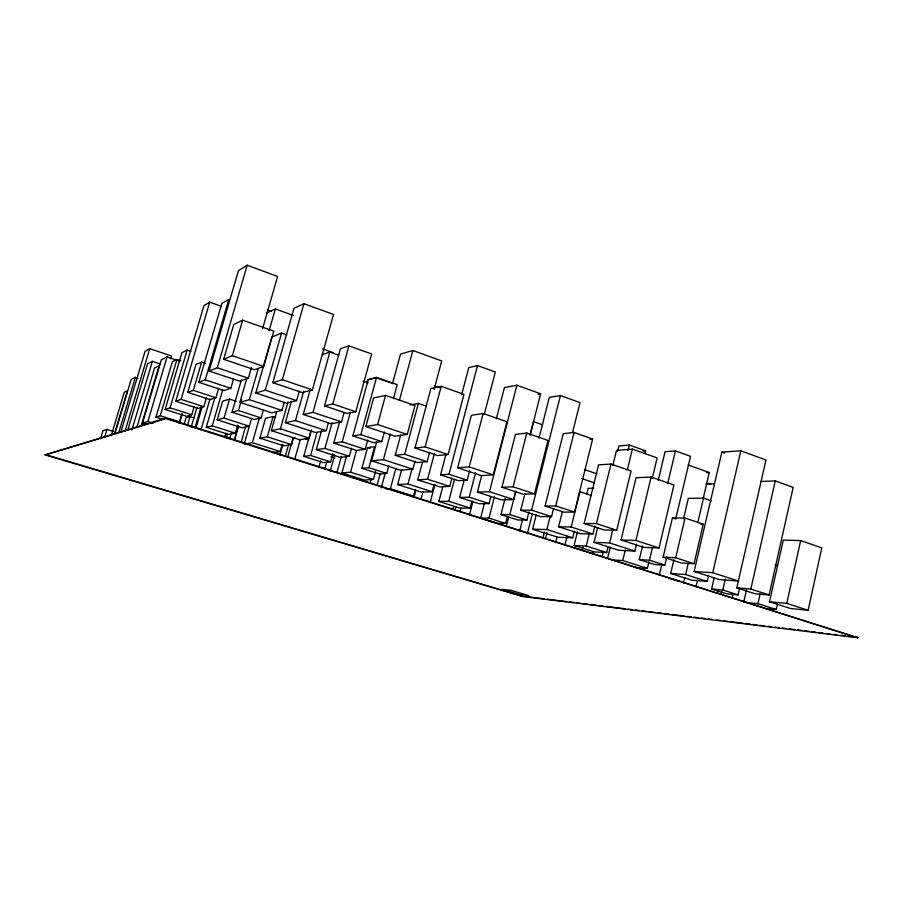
<?xml version="1.0" encoding="UTF-8"?>
<svg xmlns="http://www.w3.org/2000/svg" width="903" height="903" viewBox="0 0 903 903"><rect width="100%" height="100%" fill="white"/><g stroke="black" fill="none" stroke-linecap="round" stroke-linejoin="round"><path stroke-width="1.35" d="M857.748 637.766L166.028 418.055L45.15 454.898L523.221 596.578L857.748 637.766L165.87 418.62L45.15 454.898M808.129 610.281L821.809 547.861L800.679 540.592L783.296 540.096L769.503 601.77L790.622 608.52L808.129 610.281L786.75 603.43L769.503 601.77M765.778 608.408L776.275 609.502L777.494 604.028M786.75 603.43L800.679 540.592M744.986 602.391L757.922 603.667L760.089 594.05M694.125 571.452L712.727 572.728L738.451 581.035L719.454 579.591L694.125 571.452L721.881 452.132L740.832 450.8L765.97 460.033L736.78 587.887L754.874 593.689L769.108 594.953L793.184 487.406L775.259 480.927L761.003 481.434M743.688 602.256L746.442 590.088M736.78 587.887L750.822 589.072L775.259 480.927M732.141 598.226L733.078 594.129M714.138 578.078L711.62 589.016L726.701 593.813L738.067 594.851L739.613 588.034M717.332 593.531L718.269 589.433M721.181 594.321L721.802 591.589M711.62 589.016L722.851 589.998L725.357 579.06M695.999 586.815L697.567 580.031M673.886 559.815L670.681 573.461L691.935 580.223L707.207 581.43L708.46 576.012M712.727 572.728L740.832 450.8M683.503 582.83L684.779 577.378M703.223 498.4L709.261 472.529L688.188 465.011M670.681 573.461L685.67 574.545L688.21 563.63M697.771 522.69L703.505 498.117L711.474 500.883M694.023 563.72L703.223 524.191L685.038 518.04L672.385 517.972L663.129 557.117L681.246 562.964L694.023 563.72L675.704 557.783L663.129 557.117M683.515 518.864L688.323 498.388L703.505 498.117M675.704 557.783L685.038 518.04M659.009 547.997L673.943 485.001L651.119 477.066L636.073 477.743L621.05 539.971L643.828 547.353L659.009 547.997L635.915 540.479L621.05 539.971M659.303 575.155L661.888 564.194M642.564 545.943L639.301 559.6L654.551 564.465L664.856 565.12L666.775 556.959M675.76 518.886L690.524 456.342L675.444 450.913L665.071 451.703L658.219 480.385M644.121 569.849L644.765 567.129M634.132 567.456L647.349 568.359L648.907 561.813M639.301 559.6L649.46 560.187L652.384 547.895M667.644 483.703L675.444 450.913M611.478 559.86L622.743 560.549L625.282 549.983M635.915 540.479L651.119 477.066M597.684 527.465L594.05 542.342L618.894 550.299L634.832 551.056L636.468 544.204M652.226 478.455L657.147 457.9L632.36 449.107L616.512 450.416L612.877 465.282M594.05 542.342L609.593 542.94L612.9 529.339M627.416 469.504L632.36 449.107M607.584 558.246L610.236 547.32M616.726 530.264L631.073 471.027L610.981 464.052L598.554 464.853L584.139 523.469L604.197 529.993L616.726 530.264L596.409 523.627L584.139 523.469M644.934 453.566L645.6 450.834L629.289 445.032L618.882 445.947L617.539 451.421M592.47 554.115L593.136 551.372M602.267 556.214L603.26 552.139M627.98 450.45L629.289 445.032M577.401 531.878L574.048 545.48L594.287 551.914L606.726 552.557L608.035 547.184M582.379 549.859L583.045 547.116M574.048 545.48L586.228 546.022L589.207 533.854M562.253 512.091L558.607 526.765L580.053 533.662L592.921 534.023L594.896 525.93M596.409 523.627L610.981 464.052M565.131 544.475L567.129 536.393M574.556 512.103L592.628 439.027L574.06 432.469L563.246 433.677L545.107 506.041L563.709 512.125L574.556 512.103L555.729 505.917L545.107 506.041M558.607 526.765L571.181 527.002L579.918 491.695L591.341 495.533M536.224 514.755L532.601 529.192L558.031 537.285L572.75 537.782L574.387 531.133M586.781 493.783L588.124 488.342L593.61 488.151M524.869 493.918L520.738 510.229L540.479 516.618L551.541 516.663L553.573 508.513M572.558 432.503L580.019 402.648L560.447 395.525L549.317 397.376L538.989 438.169M555.729 505.917L574.06 432.469M555.593 542.613L556.937 537.195M523.221 596.578L45.252 454.548M543.098 537.387L544.43 532.048M532.601 529.192L546.913 529.519L550.254 516.121M545.638 537.985L546.992 532.578M519.699 530.862L522.453 519.981M505.104 498.388L500.962 514.575L517.837 519.97L526.9 520.06L528.966 511.899M534.474 493.862L547.963 440.427L526.799 433.056L515.455 434.399L501.921 487.259L523.018 494.201L534.474 493.862L513.096 486.807L501.921 487.259M520.738 510.229L531.551 510.172L560.447 395.525M527.318 533.831L532.386 513.739M513.096 486.807L526.799 433.056M498.321 523.311L505.624 523.413L507.339 516.674M506.323 526.449L508.75 516.9M500.962 514.575L509.845 514.586L515.76 491.345M530.016 435.291L533.492 421.611L542.522 424.794M481.615 475.813L477.405 492.101L501.255 499.844L513.717 499.573L515.794 491.446M530.275 434.49L540.626 393.81L516.9 385.209L504.427 387.613L496.357 418.823M484.414 503.366L480.622 518.074L488.974 518.13L494.528 496.458M493.286 474.865L506.944 421.791L483.128 413.472L471.366 415.324L457.652 467.765L481.355 475.588L493.286 474.865L469.221 466.896L457.652 467.765M477.405 492.101L489.505 491.683L516.9 385.209M464.153 480.069L459.627 497.474L479.233 503.772L489.054 503.614L490.78 496.853M469.221 466.896L483.128 413.472M445.935 454.469L440.574 474.831L458.532 480.689L467.167 480.215L469.628 470.756M484.403 413.958L495.307 372.025L477.506 365.557L468.792 367.611L461.647 394.758M460.18 510.951L460.88 508.265M459.627 497.474L469.199 497.214L475.542 472.743M442.82 486.469L438.892 501.447L459.932 508.141L470.091 508.05L471.851 501.267M469.447 514.992L472.98 501.357M422.401 462.438L417.773 479.832L439.614 486.864L449.739 486.401L451.861 478.297M438.892 501.447L448.757 501.244L454.457 479.437M452.922 509.269L453.633 506.538M454.717 510.646L455.767 506.594M401.688 469.605L397.692 484.539L421.487 492.135L432.142 491.729L433.925 484.956M430.291 502.124L434.93 484.516M448.136 454.536L463.961 394.363L441.228 386.326L430.866 388.561L414.996 448.046L437.662 455.563L448.136 454.536L425.144 446.872L414.996 448.046M440.574 474.831L448.994 474.278L477.506 365.557M425.144 446.872L441.228 386.326M415.324 489.392L413.551 496.097L390.389 488.749L386.315 488.941M414.071 497.101L415.854 490.385M400.695 435.032L395.232 455.326L417.333 462.562L427.119 461.681L429.591 452.358M420.922 499.596L423.067 491.514M417.773 479.832L427.593 479.245L434.433 453.396M397.692 484.539L407.975 483.997L411.915 469.199M376.686 441.917L371.562 460.835L400.458 470.181L412.863 469.21L415.019 461.083M434.129 389.351L441.702 360.929L412.874 350.511L400.514 354.089L392.444 383.82M361.911 468.33L368.909 467.709L374.598 446.714L367.555 447.617L361.911 468.33L379.542 473.973L386.732 473.432L388.843 465.598M390.389 488.749L395.807 468.533M407.23 434.445L414.974 405.515L385.547 395.379L373.639 397.997L365.862 426.509L394.904 436.194L407.23 434.445L377.635 424.523L365.862 426.509M395.232 455.326L404.713 454.311L418.349 403.393L426.182 406.102M370.196 483.06L371.291 479.03M393.55 398.178L397.218 384.622L376.54 377.398L368.3 379.531L352.859 435.889L373.481 442.684L381.8 441.556L384.373 432.063M346.38 456.76L341.955 472.901L364.485 480.046L373.39 479.47L375.603 471.31M371.562 460.835L383.414 459.638L390.333 434.038M399.419 400.356L412.874 350.511M377.014 485.453L380.287 473.33M381.258 487.834L385.254 472.98M339.754 421.408L333.783 443.068L356.414 450.428L365.207 449.333L367.758 439.964M377.635 424.523L385.547 395.379M355.805 411.734L371.664 353.965L348.93 345.883L340.42 348.739L324.527 405.865L347.192 413.472L355.805 411.734L332.812 403.991L324.527 405.865M366.663 382.759L367.397 380.061L375.061 378.086M321.592 430.607L316.31 449.638L340.329 457.358L349.337 456.331L351.549 448.26M341.955 472.901L350.533 472.19L356.425 450.608M352.859 435.889L360.895 434.648L376.54 377.398M324.82 469.052L326.626 462.517M310.835 430.923L303.735 456.354L323.5 462.641L330.6 461.884L332.835 453.769M310.395 389.001L303.25 414.5L331.243 423.755L341.515 421.836L344.088 412.524M330.182 471.332L334.641 455.146M333.783 443.068L342.237 441.838L350.387 412.197M337.056 472.235L341.424 456.354M303.735 456.354L310.587 455.484L317.009 432.402M332.812 403.991L348.93 345.883M291.421 401.282L285.382 422.683L315.542 432.526L326.209 430.675L328.466 422.525M318.804 467.63L320.689 460.846M316.31 449.638L324.933 448.452L332.044 422.739M312.404 389.893L333.523 314.447L303.916 303.69L294.006 308.273L272.841 382.658L302.302 392.591L312.404 389.893L282.357 379.711L272.841 382.658M294.796 459.096L300.191 439.806M303.25 414.5L313.014 412.366L329.855 352.057L338.817 355.218M276.657 411.87L271.34 430.618L299.604 439.75L309.21 438.169L311.49 430.031M272.762 452.561L280.167 451.5L282.018 444.919M279.919 455.033L282.944 444.287M286.736 334.844L281.567 333.026L271.78 337.124L255.786 392.986L286.499 403.189L296.613 400.639L299.265 391.191M285.416 455.812L288.407 445.156M285.382 422.683L295.462 420.584L303.724 391.168M287.651 457.324L292.538 439.93M275.596 417.423L273.045 416.588L265.55 418.315L259.895 438.192L283.802 445.834L291.59 444.626L293.464 437.921M282.357 379.711L303.916 303.69M259.895 438.192L267.311 436.838L273.045 416.588M246.858 378.188L239.905 402.354L271.826 412.829L281.95 410.413L284.219 402.366M271.34 430.618L280.427 428.835L288.034 401.914M255.786 392.986L265.279 390.164L281.567 333.026M245.537 443.847L252.332 442.651L259.511 417.468M241.315 380.107L232.048 412.242L254.409 419.5L261.136 417.931L263.45 409.815M214.779 397.986L206.256 427.322L228.978 434.546L235.344 433.214L237.67 425.132M234.091 440.506L238.302 425.844M234.396 440.608L238.618 425.9M239.905 402.354L249.341 399.668L258.269 368.526M269.139 330.622L275.347 308.961L293.283 315.395M241.225 441.894L245.774 426.035M263.699 366.404L273.79 331.141L242.636 320.17L233.775 324.527L223.662 359.281L254.409 369.699L263.699 366.404L232.331 355.703L223.662 359.281M244.182 444.084L251.677 418.168M229.531 399.115L222.601 401.203L217.205 419.827L224.046 418.089L229.531 399.115L236.168 401.293M224.666 437.255L225.818 433.259M226.314 438.158L227.454 434.185M229.734 438.689L231.281 433.305M232.048 412.242L238.448 410.549L241.541 399.803M262.604 328.658L277.605 276.453L247.174 265.234L238.403 270.719L209.101 371.009L239.543 381.179L248.359 378.188L251.44 367.476M205.591 363.424L201.629 362.092L195.951 364.53L187.779 392.365L210.027 399.623L215.907 397.76L218.628 388.38M232.331 355.703L242.636 320.17M206.256 427.322L212.273 425.866L222.702 389.915M198.762 382.285L205.286 379.836L228.775 299.457L221.89 303.352L198.762 382.285L223.888 390.581L230.829 388.301L233.572 378.831M190.917 351.38L187.135 350.093L181.966 352.61L165.147 409.454L186.526 416.272L191.775 414.759L194.122 406.745M191.154 427.209L197.023 407.106M195.014 427.672L201.245 406.316M195.861 428.451L202.125 406.982M221.495 306.354L209.71 302.189L203.943 305.575L175.746 401.225L198.084 408.438L203.785 406.711L206.527 397.32M209.101 371.009L217.307 367.747L247.174 265.234M201.03 429.772L209.981 399.002M175.746 401.225L181.108 399.374L209.71 302.189M179.144 423.326L181.909 413.901M182.101 413.946L179.753 421.949L160.271 415.775L155.971 417.13L172.428 361.618L176.932 359.496L180.792 360.794M187.779 392.365L193.332 390.367L201.629 362.092M184.144 424.218L186.052 417.739L189.98 416.622L193.998 417.908M187.293 425.787L189.98 416.622M160.271 415.775L176.932 359.496M165.147 409.454L170.091 407.817L187.135 350.093M141.15 426.013L159.075 365.817L154.582 367.972L136.895 427.232M146.467 424.399L142.493 423.157L161.377 359.755L167.066 356.945L179.02 360.94M142.493 423.157L147.878 421.487L167.066 356.945M170.644 358.66L171.446 355.963L149.729 348.693L145.112 351.222L120.72 432.56M124.953 431.397L149.729 348.693M127.786 429.918L147.595 363.74L152.404 361.324L160.316 363.943M131.883 430.009L152.404 361.324M104.646 437.086L106.972 429.399L113.496 431.42M111.193 435.788L124.309 392.162L127.391 390.807L114.534 433.575M115.008 433.293L131.217 379.35L135.337 377.386L137.899 378.21M118.835 432.356L135.337 377.386M100.549 438.723L102.976 430.708L106.972 429.399M266.633 313.149L275.347 308.961M322.315 354.597L329.855 352.057M410.075 404.995L418.349 403.393M538.064 394.25L540.626 393.81M292.911 438.587L295.574 438.136M589.873 439.309L592.628 439.027M642.947 451.037L645.6 450.834M706.451 472.653L709.261 472.529M705.999 484.121L714.363 483.827M700.66 524.158L703.223 524.191M524.699 596.443L544.295 598.847M547.094 599.186L566.689 601.59M569.488 601.94L573.698 602.448M576.498 602.798L580.697 603.306M583.496 603.655L587.695 604.163M590.494 604.513L596.093 605.202M598.892 605.541L603.091 606.06M605.89 606.398L625.486 608.803M628.285 609.141L632.484 609.66M635.283 609.999L639.482 610.518M642.281 610.868L646.48 611.376M649.28 611.726L654.878 612.403M657.677 612.753L661.876 613.261M664.676 613.611L668.875 614.13M671.674 614.469L684.271 616.015M687.081 616.354L691.28 616.873M694.08 617.212L698.279 617.731M701.078 618.07L705.277 618.589M708.076 618.927L712.275 619.447M716.474 619.966L720.673 620.474M723.472 620.824L727.671 621.332M730.471 621.682L743.067 623.228M745.867 623.567L750.066 624.086M752.865 624.424L757.064 624.944M759.863 625.282L764.062 625.802M768.261 626.31L771.06 626.659M775.259 627.167L779.458 627.687M782.258 628.036L786.457 628.544M789.256 628.894L794.854 629.572M797.654 629.922L801.864 630.429M804.663 630.779L808.862 631.299M811.662 631.637L815.86 632.156M818.66 632.495L822.859 633.014M827.058 633.522L829.857 633.872M834.056 634.38L836.855 634.73M841.054 635.238L845.253 635.757M848.052 636.096L857.85 637.304M147.878 421.487L153.25 423.18M483.161 518.875L497.101 523.288M668.717 578.146L678.13 581.126M155.971 417.13L163.669 419.556M448.757 501.244L470.091 508.05M212.273 425.866L235.344 433.214M586.228 546.022L606.726 552.557M722.851 589.998L738.067 594.851M350.533 472.19L373.39 479.47M252.332 442.651L280.167 451.5M488.974 518.13L505.624 523.413M622.743 560.549L647.349 568.359M757.922 603.667L776.275 609.502M331.074 456.828L335.047 458.103M267.311 436.838L291.59 444.626M509.845 514.586L526.9 520.06M649.46 560.187L664.856 565.12M170.091 407.817L191.775 414.759M407.975 483.997L432.142 491.729M546.913 529.519L572.75 537.782M685.67 574.545L707.207 581.43M310.587 455.484L330.6 461.884M324.933 448.452L349.337 456.331M224.046 418.089L249.363 426.239L242.117 427.83L217.205 419.827M469.199 497.214L489.054 503.614M609.593 542.94L634.832 551.056M750.822 589.072L769.108 594.953M368.909 467.709L386.732 473.432M280.427 428.835L309.21 438.169M531.551 510.172L551.541 516.663M304.909 438.531L308.916 439.829M181.108 399.374L203.785 406.711M427.593 479.245L449.739 486.401M571.181 527.002L592.921 534.023M342.237 441.838L365.207 449.333M489.505 491.683L513.717 499.573M238.448 410.549L261.136 417.931M383.414 459.638L412.863 469.21M295.462 420.584L326.209 430.675M193.332 390.367L215.907 397.76M367.555 447.617L370.061 448.43M448.994 474.278L467.167 480.215M249.341 399.668L281.95 410.413M404.713 454.311L427.119 461.681M205.286 379.836L230.829 388.301M360.895 434.648L381.8 441.556M775 565.041L777.596 565.91M313.014 412.366L341.515 421.836M265.279 390.164L296.613 400.639M672.385 517.972L674.947 518.83M217.307 367.747L248.359 378.188M581.464 478.455L594.558 482.902M584.399 469.537L596.917 473.827M363.062 381.168L368.108 382.917M377.657 378.222L392.173 383.29M708.178 483.398L710.706 484.29M322.766 349.009L333.06 352.633M434.151 385.773L439.422 387.624M267.412 309.831L271.34 311.242M721.881 452.132L724.488 453.092M511.109 590.37L501.91 589.298L519.349 594.467L528.74 595.608L511.109 590.37"/></g></svg>
